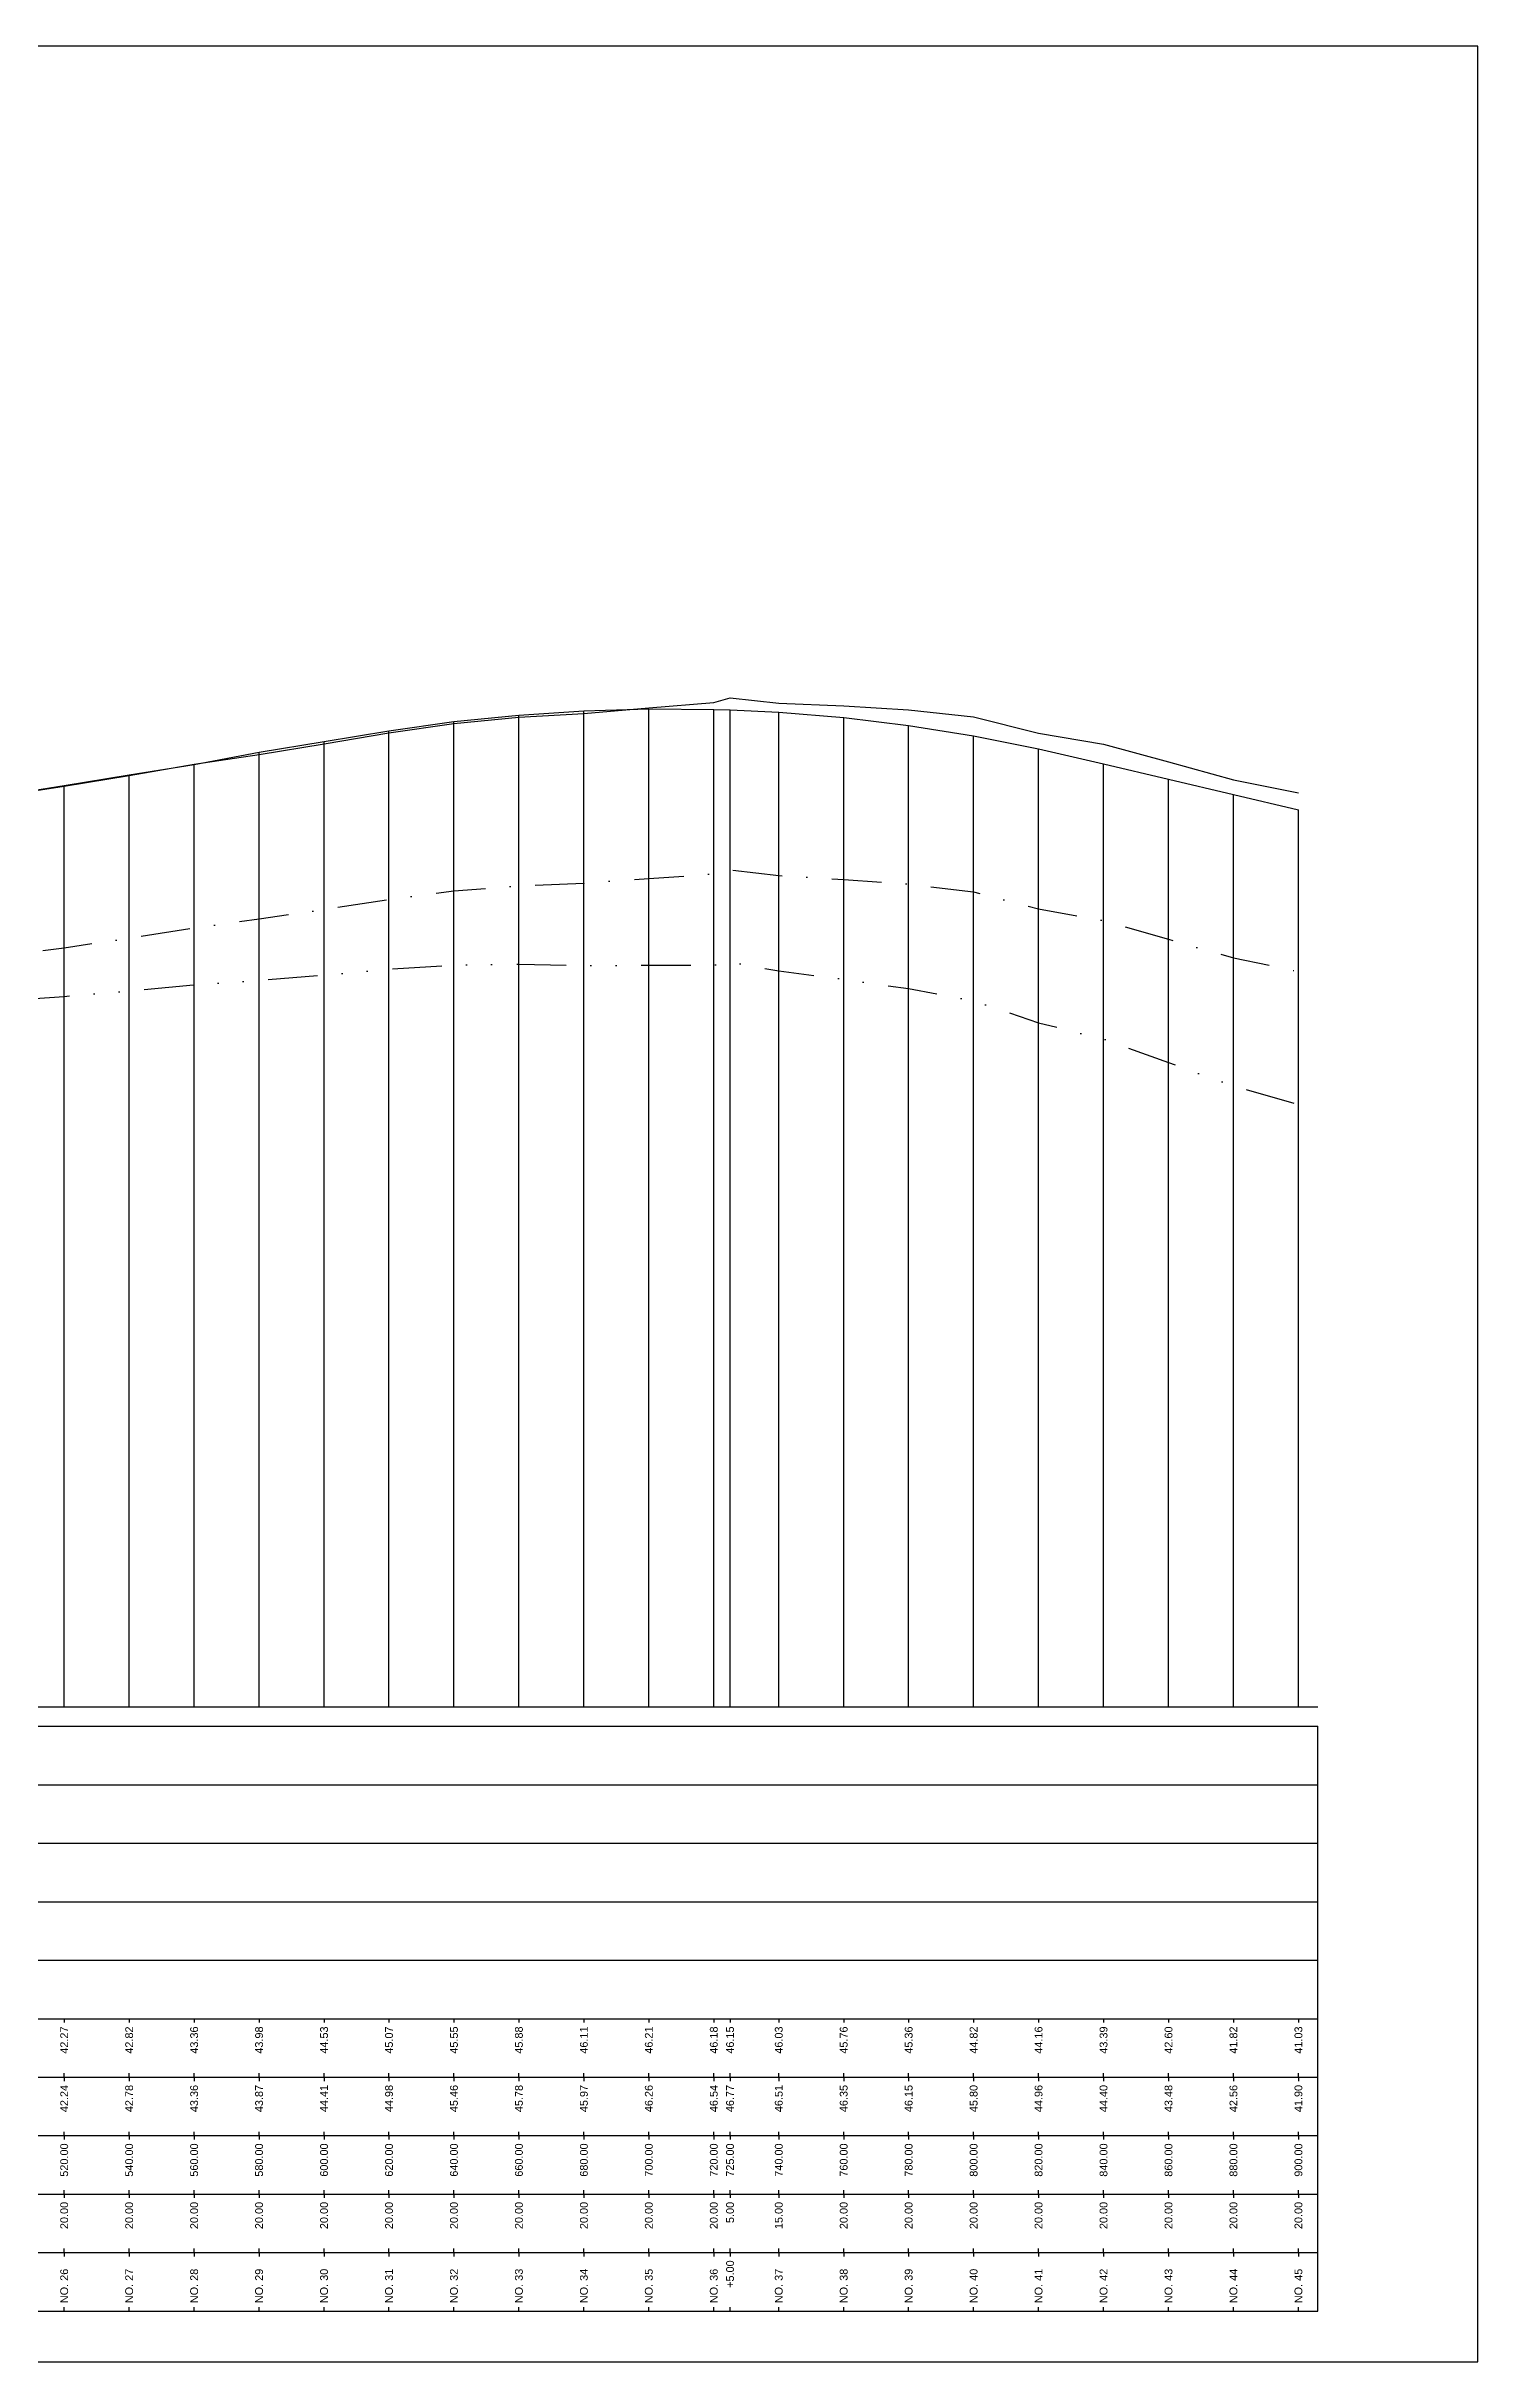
# Model space of a CAD drawing. Header units: millimetres. Extents: x -7351 to 135086, y 1419 to 5643.
# Drawn here: x 120245 to 120612, y 1419 to 2013 of the extents above; entities that cross this region are included whole.
import ezdxf
from ezdxf.enums import TextEntityAlignment as Align

# ---------------------------------------------------------------- set-up
doc = ezdxf.new("R2010")
doc.units = ezdxf.units.MM
doc.linetypes.add('DASHDOT', pattern=[25.4, 12.7, -6.35, 0, -6.35])
doc.linetypes.add('DIVIDE', pattern=[31.75, 12.7, -6.35, 0, -6.35, 0, -6.35])
for name, color, linetype in [('KZ_종단_계획선', 1, 'Continuous'), ('KZ_종단_도각', 7, 'Continuous'), ('KZ_종단_수직선', 7, 'Continuous'), ('KZ_종단_암선1', 56, 'DASHDOT'), ('KZ_종단_암선2', 4, 'DIVIDE'), ('KZ_종단_지반선', 3, 'Continuous'), ('KZ_종단_테이블문자', 7, 'Continuous'), ('KZ_종단_테이블선', 7, 'Continuous')]:
    doc.layers.add(name, color=color, linetype=linetype)
doc.styles.get("Standard").update_dxf_attribs({"font": 'arial.ttf'})

msp = doc.modelspace()

# ---------------------------------------------------------------- linework, layer by layer
at = {"layer": 'KZ_종단_계획선'}
msp.add_lwpolyline([(120233.03, 1820.72), (120249.69, 1823.41), (120266.36, 1826.12), (120283.03, 1828.83), (120299.69, 1831.96), (120316.36, 1834.67), (120333.03, 1837.39), (120349.69, 1839.78), (120366.36, 1841.45), (120383.03, 1842.57), (120399.69, 1843.07), (120416.36, 1842.93), (120420.53, 1842.8), (120433.03, 1842.18), (120449.69, 1840.84), (120466.36, 1838.83), (120483.03, 1836.16), (120499.69, 1832.85), (120516.36, 1829), (120533.03, 1825.06), (120549.69, 1821.12), (120566.36, 1817.18), (120566.36, 1817.18)], dxfattribs=at)
at = {"layer": 'KZ_종단_도각'}
msp.add_lwpolyline([(119771.36, 1419.04), (120612.36, 1419.04), (120612.36, 2013.04), (119771.36, 2013.04)], close=True, dxfattribs=at)
at = {"layer": 'KZ_종단_수직선'}
for p, q in [((120366.36, 1587.04), (120366.36, 1841.45)), ((120383.03, 1587.04), (120383.03, 1842.57)), ((120399.69, 1587.04), (120399.69, 1843.07)), ((120416.36, 1587.04), (120416.36, 1842.93)), ((120420.53, 1587.04), (120420.53, 1842.8)), ((120433.03, 1587.04), (120433.03, 1842.18)), ((120333.03, 1587.04), (120333.03, 1837.39)), ((120349.69, 1587.04), (120349.69, 1839.78)), ((120449.69, 1587.04), (120449.69, 1840.84)), ((120466.36, 1587.04), (120466.36, 1838.83)), ((120483.03, 1587.04), (120483.03, 1836.16)), ((120299.69, 1587.04), (120299.69, 1831.96)), ((120316.36, 1587.04), (120316.36, 1834.67)), ((120499.69, 1587.04), (120499.69, 1832.85)), ((120266.36, 1587.04), (120266.36, 1826.12)), ((120283.03, 1587.04), (120283.03, 1828.83)), ((120516.36, 1587.04), (120516.36, 1829)), ((120533.03, 1587.04), (120533.03, 1825.06)), ((120249.69, 1587.04), (120249.69, 1823.41)), ((120549.69, 1587.04), (120549.69, 1821.12)), ((120566.36, 1587.04), (120566.36, 1817.18))]:
    msp.add_line(p, q, dxfattribs=at)
at = {"layer": 'KZ_종단_암선1', "flags": 128}
msp.add_lwpolyline([(119816.36, 1714.23), (119818.44, 1715.94), (119833.03, 1722.35), (119849.69, 1729.74), (119866.36, 1730.34), (119883.03, 1728.65), (119899.69, 1726.95), (119914.3, 1725.25), (119916.36, 1725.01), (119933.03, 1726.17), (119937.19, 1726.76), (119949.69, 1728.2), (119965.06, 1728.22), (119966.36, 1728.22), (119983.03, 1728.39), (119999.69, 1729.34), (120016.36, 1731.21), (120021.76, 1731.48), (120033.03, 1732.03), (120049.69, 1735.17), (120066.36, 1724.11), (120079.23, 1753.58), (120083.03, 1754.57), (120099.69, 1760.88), (120116.36, 1762.61), (120133.03, 1767.83), (120149.69, 1767.17), (120166.36, 1774.06), (120183.03, 1775.8), (120199.69, 1778.14), (120216.36, 1777.1), (120233.03, 1779.5), (120249.69, 1781.79), (120266.36, 1784.24), (120283.03, 1786.9), (120299.69, 1789.16), (120316.36, 1791.62), (120333.03, 1794.2), (120349.69, 1796.34), (120366.36, 1797.68), (120383.03, 1798.38), (120399.69, 1799.56), (120416.36, 1800.72), (120420.53, 1801.8), (120433.03, 1800.32), (120449.69, 1799.32), (120466.36, 1798.1), (120483.03, 1796.12), (120499.69, 1791.72), (120516.36, 1788.73), (120533.03, 1783.95), (120549.69, 1779.19), (120566.36, 1775.7)], dxfattribs=at)
at = {"layer": 'KZ_종단_암선2', "flags": 128}
msp.add_lwpolyline([(119816.36, 1614.37), (119818.44, 1616.09), (119833.03, 1622.35), (119849.69, 1629.74), (119866.36, 1630.68), (119883.03, 1629.56), (119899.69, 1628.63), (119914.3, 1632.63), (119916.36, 1633.2), (119933.03, 1639.99), (119937.19, 1641.71), (119949.69, 1645.88), (119965.06, 1647.83), (119966.36, 1647.99), (119983.03, 1648.48), (119999.69, 1647.96), (120016.36, 1646.6), (120021.76, 1645.75), (120033.03, 1643.98), (120049.69, 1644.87), (120066.36, 1673.64), (120079.23, 1746.57), (120083.03, 1749.6), (120099.69, 1756.67), (120116.36, 1758.71), (120133.03, 1762.87), (120149.69, 1761.15), (120166.36, 1766.98), (120183.03, 1767.64), (120199.69, 1768.9), (120216.36, 1766.78), (120233.03, 1768.1), (120249.69, 1769.3), (120266.36, 1770.67), (120283.03, 1772.24), (120299.69, 1773.41), (120316.36, 1774.78), (120333.03, 1776.28), (120349.69, 1777.33), (120366.36, 1777.59), (120383.03, 1777.19), (120399.69, 1777.3), (120416.36, 1777.34), (120420.53, 1778.15), (120433.03, 1775.82), (120449.69, 1773.68), (120466.36, 1771.3), (120483.03, 1768.14), (120499.69, 1762.54), (120516.36, 1758.34), (120533.03, 1752.32), (120549.69, 1746.31), (120566.36, 1741.57)], dxfattribs=at)
at = {"layer": 'KZ_종단_지반선', "flags": 128}
msp.add_lwpolyline([(120233.03, 1820.68), (120249.69, 1823.24), (120266.36, 1825.94), (120283.03, 1828.86), (120299.69, 1831.37), (120316.36, 1834.09), (120333.03, 1836.93), (120349.69, 1839.33), (120366.36, 1840.93), (120383.03, 1841.88), (120399.69, 1843.32), (120416.36, 1844.73), (120420.53, 1845.87), (120433.03, 1844.56), (120449.69, 1843.8), (120466.36, 1842.8), (120483.03, 1841.04), (120499.69, 1836.83), (120516.36, 1834.04), (120533.03, 1829.45), (120549.69, 1824.86), (120566.36, 1821.54)], dxfattribs=at)
at = {"layer": 'KZ_종단_테이블선'}
for p, q in [((119796.36, 1587.04), (120571.36, 1587.04)), ((119796.36, 1582.04), (120571.36, 1582.04)), ((120571.36, 1567.04), (120571.36, 1582.04)), ((119796.36, 1567.04), (120571.36, 1567.04)), ((120571.36, 1552.04), (120571.36, 1567.04)), ((119796.36, 1552.04), (120571.36, 1552.04)), ((120571.36, 1537.04), (120571.36, 1552.04)), ((119796.36, 1537.04), (120571.36, 1537.04)), ((120571.36, 1522.04), (120571.36, 1537.04)), ((119796.36, 1522.04), (120571.36, 1522.04)), ((120571.36, 1507.04), (120571.36, 1522.04)), ((119796.36, 1507.04), (120571.36, 1507.04)), ((120249.69, 1507.04), (120249.69, 1506.04)), ((120266.36, 1507.04), (120266.36, 1506.04)), ((120283.03, 1507.04), (120283.03, 1506.04)), ((120299.69, 1507.04), (120299.69, 1506.04)), ((120316.36, 1507.04), (120316.36, 1506.04)), ((120333.03, 1507.04), (120333.03, 1506.04)), ((120349.69, 1507.04), (120349.69, 1506.04)), ((120366.36, 1507.04), (120366.36, 1506.04)), ((120383.03, 1507.04), (120383.03, 1506.04)), ((120399.69, 1507.04), (120399.69, 1506.04)), ((120416.36, 1507.04), (120416.36, 1506.04)), ((120420.53, 1507.04), (120420.53, 1506.04)), ((120433.03, 1507.04), (120433.03, 1506.04)), ((120449.69, 1507.04), (120449.69, 1506.04)), ((120466.36, 1507.04), (120466.36, 1506.04)), ((120483.03, 1507.04), (120483.03, 1506.04)), ((120499.69, 1507.04), (120499.69, 1506.04)), ((120516.36, 1507.04), (120516.36, 1506.04)), ((120533.03, 1507.04), (120533.03, 1506.04)), ((120549.69, 1507.04), (120549.69, 1506.04)), ((120566.36, 1507.04), (120566.36, 1506.04)), ((120571.36, 1492.04), (120571.36, 1507.04)), ((119796.36, 1492.04), (120571.36, 1492.04)), ((120249.69, 1492.04), (120249.69, 1493.04)), ((120249.69, 1492.04), (120249.69, 1491.04)), ((120266.36, 1492.04), (120266.36, 1493.04)), ((120266.36, 1492.04), (120266.36, 1491.04)), ((120283.03, 1492.04), (120283.03, 1493.04)), ((120283.03, 1492.04), (120283.03, 1491.04)), ((120299.69, 1492.04), (120299.69, 1493.04)), ((120299.69, 1492.04), (120299.69, 1491.04)), ((120316.36, 1492.04), (120316.36, 1493.04)), ((120316.36, 1492.04), (120316.36, 1491.04)), ((120333.03, 1492.04), (120333.03, 1493.04)), ((120333.03, 1492.04), (120333.03, 1491.04)), ((120349.69, 1492.04), (120349.69, 1493.04)), ((120349.69, 1492.04), (120349.69, 1491.04)), ((120366.36, 1492.04), (120366.36, 1493.04)), ((120366.36, 1492.04), (120366.36, 1491.04)), ((120383.03, 1492.04), (120383.03, 1493.04)), ((120383.03, 1492.04), (120383.03, 1491.04)), ((120399.69, 1492.04), (120399.69, 1493.04)), ((120399.69, 1492.04), (120399.69, 1491.04)), ((120416.36, 1492.04), (120416.36, 1493.04)), ((120416.36, 1492.04), (120416.36, 1491.04)), ((120420.53, 1492.04), (120420.53, 1493.04)), ((120420.53, 1492.04), (120420.53, 1491.04)), ((120433.03, 1492.04), (120433.03, 1493.04)), ((120433.03, 1492.04), (120433.03, 1491.04)), ((120449.69, 1492.04), (120449.69, 1493.04)), ((120449.69, 1492.04), (120449.69, 1491.04)), ((120466.36, 1492.04), (120466.36, 1493.04)), ((120466.36, 1492.04), (120466.36, 1491.04)), ((120483.03, 1492.04), (120483.03, 1493.04)), ((120483.03, 1492.04), (120483.03, 1491.04)), ((120499.69, 1492.04), (120499.69, 1493.04)), ((120499.69, 1492.04), (120499.69, 1491.04)), ((120516.36, 1492.04), (120516.36, 1493.04)), ((120516.36, 1492.04), (120516.36, 1491.04)), ((120533.03, 1492.04), (120533.03, 1493.04)), ((120533.03, 1492.04), (120533.03, 1491.04)), ((120549.69, 1492.04), (120549.69, 1493.04)), ((120549.69, 1492.04), (120549.69, 1491.04)), ((120566.36, 1492.04), (120566.36, 1493.04)), ((120566.36, 1492.04), (120566.36, 1491.04)), ((120571.36, 1477.04), (120571.36, 1492.04)), ((119796.36, 1477.04), (120571.36, 1477.04)), ((120249.69, 1477.04), (120249.69, 1478.04)), ((120249.69, 1477.04), (120249.69, 1476.04)), ((120266.36, 1477.04), (120266.36, 1478.04)), ((120266.36, 1477.04), (120266.36, 1476.04)), ((120283.03, 1477.04), (120283.03, 1478.04)), ((120283.03, 1477.04), (120283.03, 1476.04)), ((120299.69, 1477.04), (120299.69, 1478.04)), ((120299.69, 1477.04), (120299.69, 1476.04)), ((120316.36, 1477.04), (120316.36, 1478.04)), ((120316.36, 1477.04), (120316.36, 1476.04)), ((120333.03, 1477.04), (120333.03, 1478.04)), ((120333.03, 1477.04), (120333.03, 1476.04)), ((120349.69, 1477.04), (120349.69, 1478.04)), ((120349.69, 1477.04), (120349.69, 1476.04)), ((120366.36, 1477.04), (120366.36, 1478.04)), ((120366.36, 1477.04), (120366.36, 1476.04)), ((120383.03, 1477.04), (120383.03, 1478.04)), ((120383.03, 1477.04), (120383.03, 1476.04)), ((120399.69, 1477.04), (120399.69, 1478.04)), ((120399.69, 1477.04), (120399.69, 1476.04)), ((120416.36, 1477.04), (120416.36, 1478.04)), ((120416.36, 1477.04), (120416.36, 1476.04)), ((120420.53, 1477.04), (120420.53, 1478.04)), ((120420.53, 1477.04), (120420.53, 1476.04)), ((120433.03, 1477.04), (120433.03, 1478.04)), ((120433.03, 1477.04), (120433.03, 1476.04)), ((120449.69, 1477.04), (120449.69, 1478.04)), ((120449.69, 1477.04), (120449.69, 1476.04)), ((120466.36, 1477.04), (120466.36, 1478.04)), ((120466.36, 1477.04), (120466.36, 1476.04)), ((120483.03, 1477.04), (120483.03, 1478.04)), ((120483.03, 1477.04), (120483.03, 1476.04)), ((120499.69, 1477.04), (120499.69, 1478.04)), ((120499.69, 1477.04), (120499.69, 1476.04)), ((120516.36, 1477.04), (120516.36, 1478.04)), ((120516.36, 1477.04), (120516.36, 1476.04)), ((120533.03, 1477.04), (120533.03, 1478.04)), ((120533.03, 1477.04), (120533.03, 1476.04)), ((120549.69, 1477.04), (120549.69, 1478.04)), ((120549.69, 1477.04), (120549.69, 1476.04)), ((120566.36, 1477.04), (120566.36, 1478.04)), ((120566.36, 1477.04), (120566.36, 1476.04)), ((120571.36, 1462.04), (120571.36, 1477.04)), ((119796.36, 1462.04), (120571.36, 1462.04)), ((120249.69, 1462.04), (120249.69, 1463.04)), ((120249.69, 1462.04), (120249.69, 1461.04)), ((120266.36, 1462.04), (120266.36, 1463.04)), ((120266.36, 1462.04), (120266.36, 1461.04)), ((120283.03, 1462.04), (120283.03, 1463.04)), ((120283.03, 1462.04), (120283.03, 1461.04)), ((120299.69, 1462.04), (120299.69, 1463.04)), ((120299.69, 1462.04), (120299.69, 1461.04)), ((120316.36, 1462.04), (120316.36, 1463.04)), ((120316.36, 1462.04), (120316.36, 1461.04)), ((120333.03, 1462.04), (120333.03, 1463.04)), ((120333.03, 1462.04), (120333.03, 1461.04)), ((120349.69, 1462.04), (120349.69, 1463.04)), ((120349.69, 1462.04), (120349.69, 1461.04)), ((120366.36, 1462.04), (120366.36, 1463.04)), ((120366.36, 1462.04), (120366.36, 1461.04)), ((120383.03, 1462.04), (120383.03, 1463.04)), ((120383.03, 1462.04), (120383.03, 1461.04)), ((120399.69, 1462.04), (120399.69, 1463.04)), ((120399.69, 1462.04), (120399.69, 1461.04)), ((120416.36, 1462.04), (120416.36, 1463.04)), ((120416.36, 1462.04), (120416.36, 1461.04)), ((120420.53, 1462.04), (120420.53, 1463.04)), ((120420.53, 1462.04), (120420.53, 1461.04)), ((120433.03, 1462.04), (120433.03, 1463.04)), ((120433.03, 1462.04), (120433.03, 1461.04)), ((120449.69, 1462.04), (120449.69, 1463.04)), ((120449.69, 1462.04), (120449.69, 1461.04)), ((120466.36, 1462.04), (120466.36, 1463.04)), ((120466.36, 1462.04), (120466.36, 1461.04)), ((120483.03, 1462.04), (120483.03, 1463.04)), ((120483.03, 1462.04), (120483.03, 1461.04)), ((120499.69, 1462.04), (120499.69, 1463.04)), ((120499.69, 1462.04), (120499.69, 1461.04)), ((120516.36, 1462.04), (120516.36, 1463.04)), ((120516.36, 1462.04), (120516.36, 1461.04)), ((120533.03, 1462.04), (120533.03, 1463.04)), ((120533.03, 1462.04), (120533.03, 1461.04)), ((120549.69, 1462.04), (120549.69, 1463.04)), ((120549.69, 1462.04), (120549.69, 1461.04)), ((120566.36, 1462.04), (120566.36, 1463.04)), ((120566.36, 1462.04), (120566.36, 1461.04)), ((120571.36, 1447.04), (120571.36, 1462.04)), ((119796.36, 1447.04), (120571.36, 1447.04)), ((120249.69, 1447.04), (120249.69, 1448.04)), ((120249.69, 1447.04), (120249.69, 1446.04)), ((120266.36, 1447.04), (120266.36, 1448.04)), ((120266.36, 1447.04), (120266.36, 1446.04)), ((120283.03, 1447.04), (120283.03, 1448.04)), ((120283.03, 1447.04), (120283.03, 1446.04)), ((120299.69, 1447.04), (120299.69, 1448.04)), ((120299.69, 1447.04), (120299.69, 1446.04)), ((120316.36, 1447.04), (120316.36, 1448.04)), ((120316.36, 1447.04), (120316.36, 1446.04)), ((120333.03, 1447.04), (120333.03, 1448.04)), ((120333.03, 1447.04), (120333.03, 1446.04)), ((120349.69, 1447.04), (120349.69, 1448.04)), ((120349.69, 1447.04), (120349.69, 1446.04)), ((120366.36, 1447.04), (120366.36, 1448.04)), ((120366.36, 1447.04), (120366.36, 1446.04)), ((120383.03, 1447.04), (120383.03, 1448.04)), ((120383.03, 1447.04), (120383.03, 1446.04)), ((120399.69, 1447.04), (120399.69, 1448.04)), ((120399.69, 1447.04), (120399.69, 1446.04)), ((120416.36, 1447.04), (120416.36, 1448.04)), ((120416.36, 1447.04), (120416.36, 1446.04)), ((120420.53, 1447.04), (120420.53, 1448.04)), ((120420.53, 1447.04), (120420.53, 1446.04)), ((120433.03, 1447.04), (120433.03, 1448.04)), ((120433.03, 1447.04), (120433.03, 1446.04)), ((120449.69, 1447.04), (120449.69, 1448.04)), ((120449.69, 1447.04), (120449.69, 1446.04)), ((120466.36, 1447.04), (120466.36, 1448.04)), ((120466.36, 1447.04), (120466.36, 1446.04)), ((120483.03, 1447.04), (120483.03, 1448.04)), ((120483.03, 1447.04), (120483.03, 1446.04)), ((120499.69, 1447.04), (120499.69, 1448.04)), ((120499.69, 1447.04), (120499.69, 1446.04)), ((120516.36, 1447.04), (120516.36, 1448.04)), ((120516.36, 1447.04), (120516.36, 1446.04)), ((120533.03, 1447.04), (120533.03, 1448.04)), ((120533.03, 1447.04), (120533.03, 1446.04)), ((120549.69, 1447.04), (120549.69, 1448.04)), ((120549.69, 1447.04), (120549.69, 1446.04)), ((120566.36, 1447.04), (120566.36, 1448.04)), ((120566.36, 1447.04), (120566.36, 1446.04)), ((120571.36, 1432.04), (120571.36, 1447.04)), ((119796.36, 1432.04), (120571.36, 1432.04)), ((120249.69, 1432.04), (120249.69, 1433.04)), ((120266.36, 1432.04), (120266.36, 1433.04)), ((120283.03, 1432.04), (120283.03, 1433.04)), ((120299.69, 1432.04), (120299.69, 1433.04)), ((120316.36, 1432.04), (120316.36, 1433.04)), ((120333.03, 1432.04), (120333.03, 1433.04)), ((120349.69, 1432.04), (120349.69, 1433.04)), ((120366.36, 1432.04), (120366.36, 1433.04)), ((120383.03, 1432.04), (120383.03, 1433.04)), ((120399.69, 1432.04), (120399.69, 1433.04)), ((120416.36, 1432.04), (120416.36, 1433.04)), ((120420.53, 1432.04), (120420.53, 1433.04)), ((120433.03, 1432.04), (120433.03, 1433.04)), ((120449.69, 1432.04), (120449.69, 1433.04)), ((120466.36, 1432.04), (120466.36, 1433.04)), ((120483.03, 1432.04), (120483.03, 1433.04)), ((120499.69, 1432.04), (120499.69, 1433.04)), ((120516.36, 1432.04), (120516.36, 1433.04)), ((120533.03, 1432.04), (120533.03, 1433.04)), ((120549.69, 1432.04), (120549.69, 1433.04)), ((120566.36, 1432.04), (120566.36, 1433.04))]:
    msp.add_line(p, q, dxfattribs=at)

# ---------------------------------------------------------------- texts
at = {"layer": 'KZ_종단_테이블문자'}
for s, p in [('42.27', (120249.69, 1505.04)), ('42.82', (120266.36, 1505.04)), ('43.36', (120283.03, 1505.04)), ('43.98', (120299.69, 1505.04)), ('44.53', (120316.36, 1505.04)), ('45.07', (120333.03, 1505.04)), ('45.55', (120349.69, 1505.04)), ('45.88', (120366.36, 1505.04)), ('46.11', (120383.03, 1505.04)), ('46.21', (120399.69, 1505.04)), ('46.18', (120416.36, 1505.04)), ('46.15', (120420.53, 1505.04)), ('46.03', (120433.03, 1505.04)), ('45.76', (120449.69, 1505.04)), ('45.36', (120466.36, 1505.04)), ('44.82', (120483.03, 1505.04)), ('44.16', (120499.69, 1505.04)), ('43.39', (120516.36, 1505.04)), ('42.60', (120533.03, 1505.04)), ('41.82', (120549.69, 1505.04)), ('41.03', (120566.36, 1505.04)), ('42.24', (120249.69, 1490.04)), ('42.78', (120266.36, 1490.04)), ('43.36', (120283.03, 1490.04)), ('43.87', (120299.69, 1490.04)), ('44.41', (120316.36, 1490.04)), ('44.98', (120333.03, 1490.04)), ('45.46', (120349.69, 1490.04)), ('45.78', (120366.36, 1490.04)), ('45.97', (120383.03, 1490.04)), ('46.26', (120399.69, 1490.04)), ('46.54', (120416.36, 1490.04)), ('46.77', (120420.53, 1490.04)), ('46.51', (120433.03, 1490.04)), ('46.35', (120449.69, 1490.04)), ('46.15', (120466.36, 1490.04)), ('45.80', (120483.03, 1490.04)), ('44.96', (120499.69, 1490.04)), ('44.40', (120516.36, 1490.04)), ('43.48', (120533.03, 1490.04)), ('42.56', (120549.69, 1490.04)), ('41.90', (120566.36, 1490.04)), ('520.00', (120249.69, 1475.04)), ('540.00', (120266.36, 1475.04)), ('560.00', (120283.03, 1475.04)), ('580.00', (120299.69, 1475.04)), ('600.00', (120316.36, 1475.04)), ('620.00', (120333.03, 1475.04)), ('640.00', (120349.69, 1475.04)), ('660.00', (120366.36, 1475.04)), ('680.00', (120383.03, 1475.04)), ('700.00', (120399.69, 1475.04)), ('720.00', (120416.36, 1475.04)), ('725.00', (120420.53, 1475.04)), ('740.00', (120433.03, 1475.04)), ('760.00', (120449.69, 1475.04)), ('780.00', (120466.36, 1475.04)), ('800.00', (120483.03, 1475.04)), ('820.00', (120499.69, 1475.04)), ('840.00', (120516.36, 1475.04)), ('860.00', (120533.03, 1475.04)), ('880.00', (120549.69, 1475.04)), ('900.00', (120566.36, 1475.04)), ('20.00', (120249.69, 1460.04)), ('20.00', (120266.36, 1460.04)), ('20.00', (120283.03, 1460.04)), ('20.00', (120299.69, 1460.04)), ('20.00', (120316.36, 1460.04)), ('20.00', (120333.03, 1460.04)), ('20.00', (120349.69, 1460.04)), ('20.00', (120366.36, 1460.04)), ('20.00', (120383.03, 1460.04)), ('20.00', (120399.69, 1460.04)), ('20.00', (120416.36, 1460.04)), ('5.00', (120420.53, 1460.04)), ('15.00', (120433.03, 1460.04)), ('20.00', (120449.69, 1460.04)), ('20.00', (120466.36, 1460.04)), ('20.00', (120483.03, 1460.04)), ('20.00', (120499.69, 1460.04)), ('20.00', (120516.36, 1460.04)), ('20.00', (120533.03, 1460.04)), ('20.00', (120549.69, 1460.04)), ('20.00', (120566.36, 1460.04)), ('+5.00', (120420.53, 1445.04))]:
    msp.add_text(s, height=2, rotation=90, dxfattribs=at).set_placement(p, align=Align.MIDDLE_RIGHT)
for s, p in [('NO. 26', (120249.69, 1434.04)), ('NO. 27', (120266.36, 1434.04)), ('NO. 28', (120283.03, 1434.04)), ('NO. 29', (120299.69, 1434.04)), ('NO. 30', (120316.36, 1434.04)), ('NO. 31', (120333.03, 1434.04)), ('NO. 32', (120349.69, 1434.04)), ('NO. 33', (120366.36, 1434.04)), ('NO. 34', (120383.03, 1434.04)), ('NO. 35', (120399.69, 1434.04)), ('NO. 36', (120416.36, 1434.04)), ('NO. 37', (120433.03, 1434.04)), ('NO. 38', (120449.69, 1434.04)), ('NO. 39', (120466.36, 1434.04)), ('NO. 40', (120483.03, 1434.04)), ('NO. 41', (120499.69, 1434.04)), ('NO. 42', (120516.36, 1434.04)), ('NO. 43', (120533.03, 1434.04)), ('NO. 44', (120549.69, 1434.04)), ('NO. 45', (120566.36, 1434.04))]:
    msp.add_text(s, height=2, rotation=90, dxfattribs=at).set_placement(p, align=Align.MIDDLE_LEFT)

doc.saveas('drawing.dxf')
